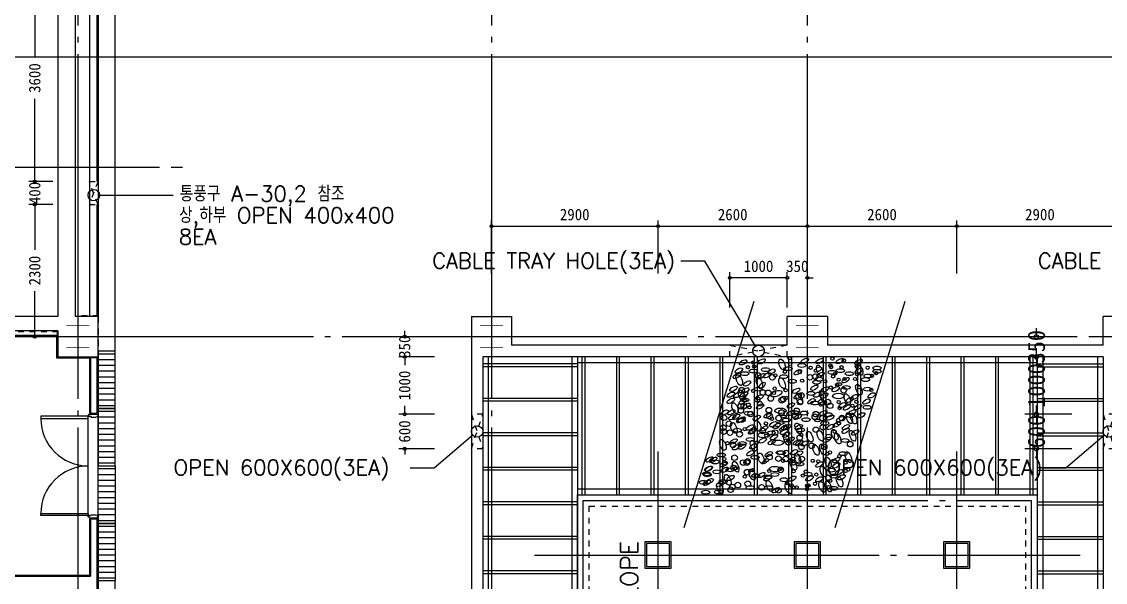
# Model space of a CAD drawing. Extents: x 0 to 81639, y 0 to 58722.
# Drawn here: x 17369 to 36236, y 36153 to 45910 of the extents above; entities that cross this region are included whole.
import ezdxf
from ezdxf.enums import TextEntityAlignment as Align

# ---------------------------------------------------------------- set-up
doc = ezdxf.new("R2010")
doc.units = 0
doc.header["$LTSCALE"] = 100
doc.linetypes.add('CENTER', pattern=[65, 60, -2, 1, -2])
doc.linetypes.add('HIDDEN', pattern=[2, 1, -1])
doc.layers.get('0').update_dxf_attribs({"linetype": 'CONTINUOUS'})
doc.layers.get('DEFPOINTS').update_dxf_attribs({"linetype": 'CONTINUOUS'})
for name, color, linetype in [('COL6', 3, 'CONTINUOUS'), ('COL7', 3, 'CONTINUOUS'), ('DOOR', 7, 'CONTINUOUS'), ('ELE', 7, 'CONTINUOUS'), ('FIN', 5, 'CONTINUOUS'), ('H', 6, 'CONTINUOUS'), ('HAT', 5, 'CONTINUOUS'), ('RXBLWL', 3, 'CONTINUOUS'), ('RXCEN', 10, 'CENTER'), ('RXDIM', 7, 'CONTINUOUS'), ('RXLEADER', 7, 'CONTINUOUS'), ('STAIR', 3, 'CONTINUOUS'), ('TEXT', 7, 'CONTINUOUS')]:
    doc.layers.add(name, color=color, linetype=linetype)
doc.styles.add('SHB', font='simple', dxfattribs={"bigfont": 'KORbox'})
doc.styles.add('SIM', font='simple', dxfattribs={"bigfont": 'KORsimple'})
doc.styles.get("Standard").update_dxf_attribs({"font": 'DotumChe.ttf'})
doc.dimstyles.get("Standard").update_dxf_attribs({"dimscale": 100, "dimtxt": 2, "dimasz": 1, "dimexe": 1, "dimexo": 1, "dimgap": 1, "dimtad": 1, "dimdec": 0, "dimdsep": 46, "dimtxsty": 'Standard', "dimblk": 'SMALL', "dimcen": 0, "dimclrd": 256, "dimclre": 256, "dimclrt": 256, "dimadec": 0, "dimazin": 0, "dimtfac": 1, "dimtdec": 0, "dimtix": 1, "dimtofl": 0, "dimtmove": 0, "dimatfit": 0, "dimfxl": 0, "dimtolj": 1, "dimtzin": 0, "dimarcsym": 0})
doc.dimstyles.new('WDIM', dxfattribs={"dimscale": 100, "dimtxt": 3, "dimasz": 1.5, "dimexe": 2, "dimexo": 0, "dimgap": 1, "dimtad": 1, "dimdec": 0, "dimdsep": 46, "dimtxsty": 'Standard', "dimblk": 'SMALL', "dimcen": 0, "dimclrd": 256, "dimclre": 256, "dimclrt": 256, "dimadec": 0, "dimazin": 0, "dimtfac": 1, "dimtdec": 0, "dimtix": 1, "dimtofl": 0, "dimtmove": 0, "dimatfit": 0, "dimfxl": 0, "dimtolj": 1, "dimtzin": 0, "dimarcsym": 0})
pattern_1 = [(180, (-57325.09, 50530.97), (0, 100), [])]

# ---------------------------------------------------------------- blocks, each defined once
blk = doc.blocks.new('_Small')
at = {"color": 0, "linetype": 'ByBlock', "lineweight": -2}
blk.add_circle((0, 0), 0.25, dxfattribs=at)
blk = doc.blocks.new('*D19')
at = {"layer": 'DEFPOINTS', "color": 0, "linetype": 'Continuous'}
for p in [(28448, 42352), (25548, 41429), (28448, 41429)]:
    blk.add_point(p, dxfattribs=at)
at = {"layer": 'RXDIM', "linetype": 'Continuous', "lineweight": -2}
for p, q in [((25548, 41529), (25548, 42452)), ((25548, 42352), (28448, 42352)), ((28448, 41529), (28448, 42452))]:
    blk.add_line(p, q, dxfattribs=at)
at = {"layer": 'RXDIM', "linetype": 'Continuous', "lineweight": -2, "xscale": 100, "yscale": 100, "zscale": 100, "rotation": 180}
blk.add_blockref('_Small', (25548, 42352), dxfattribs=at)
at = {"layer": 'RXDIM', "linetype": 'Continuous', "lineweight": -2, "xscale": 100, "yscale": 100, "zscale": 100}
blk.add_blockref('_Small', (28448, 42352), dxfattribs=at)
at = {"layer": 'RXDIM', "linetype": 'Continuous', "insert": (26998, 42552), "char_height": 200, "attachment_point": 5}
blk.add_mtext('\\A1;2900', dxfattribs=at)
blk = doc.blocks.new('*D39')
at = {"layer": 'DEFPOINTS', "color": 0, "linetype": 'Continuous'}
for p in [(17596, 42728), (18013, 42728), (18013, 40428)]:
    blk.add_point(p, dxfattribs=at)
at = {"layer": 'RXDIM', "linetype": 'Continuous', "lineweight": -2}
for p, q in [((17913, 42728), (17496, 42728)), ((17596, 42728), (17596, 41939)), ((17596, 40428), (17596, 41217)), ((17913, 40428), (17496, 40428))]:
    blk.add_line(p, q, dxfattribs=at)
at = {"layer": 'RXDIM', "linetype": 'Continuous', "lineweight": -2, "xscale": 100, "yscale": 100, "zscale": 100}
for p, rotation in [((17596, 42728), 90), ((17596, 40428), 270)]:
    blk.add_blockref('_Small', p, dxfattribs=dict(at, rotation=rotation))
at = {"layer": 'RXDIM', "linetype": 'Continuous', "insert": (17596, 41578), "char_height": 200, "attachment_point": 5, "rotation": 90}
blk.add_mtext('\\A1;2300', dxfattribs=at)
blk = doc.blocks.new('*D40')
at = {"layer": 'DEFPOINTS', "color": 0, "linetype": 'Continuous'}
for p in [(17596, 43128), (18013, 43128), (18013, 42728)]:
    blk.add_point(p, dxfattribs=at)
at = {"layer": 'RXDIM', "linetype": 'Continuous', "lineweight": -2}
for p, q in [((17596, 43128), (17596, 43228)), ((17913, 43128), (17496, 43128)), ((17913, 42728), (17496, 42728)), ((17596, 42728), (17596, 42628))]:
    blk.add_line(p, q, dxfattribs=at)
at = {"layer": 'RXDIM', "linetype": 'Continuous', "lineweight": -2, "xscale": 100, "yscale": 100, "zscale": 100}
for p, rotation in [((17596, 43128), 270), ((17596, 42728), 90)]:
    blk.add_blockref('_Small', p, dxfattribs=dict(at, rotation=rotation))
at = {"layer": 'RXDIM', "linetype": 'Continuous', "insert": (17596, 42928), "char_height": 200, "attachment_point": 5, "rotation": 90}
blk.add_mtext('\\A1;400', dxfattribs=at)
blk = doc.blocks.new('*D42')
at = {"layer": 'DEFPOINTS', "color": 0, "linetype": 'Continuous'}
for p in [(17596, 46728), (18001, 46728), (18013, 43128)]:
    blk.add_point(p, dxfattribs=at)
at = {"layer": 'RXDIM', "linetype": 'Continuous', "lineweight": -2}
for p, q in [((17901, 46728), (17496, 46728)), ((17596, 46728), (17596, 45289)), ((17596, 43128), (17596, 44567)), ((17913, 43128), (17496, 43128))]:
    blk.add_line(p, q, dxfattribs=at)
at = {"layer": 'RXDIM', "linetype": 'Continuous', "lineweight": -2, "xscale": 100, "yscale": 100, "zscale": 100}
for p, rotation in [((17596, 46728), 90), ((17596, 43128), 270)]:
    blk.add_blockref('_Small', p, dxfattribs=dict(at, rotation=rotation))
at = {"layer": 'RXDIM', "linetype": 'Continuous', "insert": (17596, 44928), "char_height": 200, "attachment_point": 5, "rotation": 90}
blk.add_mtext('\\A1;3600', dxfattribs=at)
blk = doc.blocks.new('*D45')
at = {"layer": 'DEFPOINTS', "color": 0, "linetype": 'Continuous'}
for p in [(24655, 39078), (24037, 38478), (24655, 38478)]:
    blk.add_point(p, dxfattribs=at)
at = {"layer": 'RXDIM', "linetype": 'Continuous', "lineweight": -2}
for p, q in [((24555, 39078), (23937, 39078)), ((24037, 39078), (24037, 39178)), ((24555, 38478), (23937, 38478)), ((24037, 38478), (24037, 38378))]:
    blk.add_line(p, q, dxfattribs=at)
at = {"layer": 'RXDIM', "linetype": 'Continuous', "lineweight": -2, "xscale": 100, "yscale": 100, "zscale": 100}
for p, rotation in [((24037, 39078), 270), ((24037, 38478), 90)]:
    blk.add_blockref('_Small', p, dxfattribs=dict(at, rotation=rotation))
at = {"layer": 'RXDIM', "linetype": 'Continuous', "insert": (24037, 38778), "char_height": 200, "attachment_point": 5, "rotation": 90}
blk.add_mtext('\\A1;600', dxfattribs=at)
blk = doc.blocks.new('*D46')
at = {"layer": 'DEFPOINTS', "color": 0, "linetype": 'Continuous'}
for p in [(24655, 40428), (24037, 40078), (24655, 40078)]:
    blk.add_point(p, dxfattribs=at)
at = {"layer": 'RXDIM', "linetype": 'Continuous', "lineweight": -2}
for p, q in [((24555, 40428), (23937, 40428)), ((24037, 40428), (24037, 40528)), ((24555, 40078), (23937, 40078)), ((24037, 40078), (24037, 39978))]:
    blk.add_line(p, q, dxfattribs=at)
at = {"layer": 'RXDIM', "linetype": 'Continuous', "lineweight": -2, "xscale": 100, "yscale": 100, "zscale": 100}
for p, rotation in [((24037, 40428), 270), ((24037, 40078), 90)]:
    blk.add_blockref('_Small', p, dxfattribs=dict(at, rotation=rotation))
at = {"layer": 'RXDIM', "linetype": 'Continuous', "insert": (24037, 40253), "char_height": 200, "attachment_point": 5, "rotation": 90}
blk.add_mtext('\\A1;350', dxfattribs=at)
blk = doc.blocks.new('*D47')
at = {"layer": 'DEFPOINTS', "color": 0, "linetype": 'Continuous'}
for p in [(24655, 40078), (24037, 39078), (24655, 39078)]:
    blk.add_point(p, dxfattribs=at)
at = {"layer": 'RXDIM', "linetype": 'Continuous', "lineweight": -2}
for p, q in [((24555, 40078), (23937, 40078)), ((24037, 40078), (24037, 39934)), ((24555, 39078), (23937, 39078)), ((24037, 39078), (24037, 39222))]:
    blk.add_line(p, q, dxfattribs=at)
at = {"layer": 'RXDIM', "linetype": 'Continuous', "lineweight": -2, "xscale": 100, "yscale": 100, "zscale": 100}
for p, rotation in [((24037, 40078), 90), ((24037, 39078), 270)]:
    blk.add_blockref('_Small', p, dxfattribs=dict(at, rotation=rotation))
at = {"layer": 'RXDIM', "linetype": 'Continuous', "insert": (24037, 39578), "char_height": 200, "attachment_point": 5, "rotation": 90}
blk.add_mtext('\\A1;1000', dxfattribs=at)
blk = doc.blocks.new('*D66')
at = {"layer": 'DEFPOINTS', "color": 0, "linetype": 'Continuous'}
for p in [(33648, 42352), (31048, 41429), (33648, 41429)]:
    blk.add_point(p, dxfattribs=at)
at = {"layer": 'RXDIM', "linetype": 'Continuous', "lineweight": -2}
for p, q in [((31048, 41529), (31048, 42452)), ((31048, 42352), (33648, 42352)), ((33648, 41529), (33648, 42452))]:
    blk.add_line(p, q, dxfattribs=at)
at = {"layer": 'RXDIM', "linetype": 'Continuous', "lineweight": -2, "xscale": 100, "yscale": 100, "zscale": 100, "rotation": 180}
blk.add_blockref('_Small', (31048, 42352), dxfattribs=at)
at = {"layer": 'RXDIM', "linetype": 'Continuous', "lineweight": -2, "xscale": 100, "yscale": 100, "zscale": 100}
blk.add_blockref('_Small', (33648, 42352), dxfattribs=at)
at = {"layer": 'RXDIM', "linetype": 'Continuous', "insert": (32348, 42552), "char_height": 200, "attachment_point": 5}
blk.add_mtext('\\A1;2600', dxfattribs=at)
blk = doc.blocks.new('*D68')
at = {"layer": 'DEFPOINTS', "color": 0, "linetype": 'Continuous'}
for p in [(31048, 42352), (28448, 41429), (31048, 41429)]:
    blk.add_point(p, dxfattribs=at)
at = {"layer": 'RXDIM', "linetype": 'Continuous', "lineweight": -2}
for p, q in [((28448, 41529), (28448, 42452)), ((28448, 42352), (31048, 42352)), ((31048, 41529), (31048, 42452))]:
    blk.add_line(p, q, dxfattribs=at)
at = {"layer": 'RXDIM', "linetype": 'Continuous', "lineweight": -2, "xscale": 100, "yscale": 100, "zscale": 100, "rotation": 180}
blk.add_blockref('_Small', (28448, 42352), dxfattribs=at)
at = {"layer": 'RXDIM', "linetype": 'Continuous', "lineweight": -2, "xscale": 100, "yscale": 100, "zscale": 100}
blk.add_blockref('_Small', (31048, 42352), dxfattribs=at)
at = {"layer": 'RXDIM', "linetype": 'Continuous', "insert": (29748, 42552), "char_height": 200, "attachment_point": 5}
blk.add_mtext('\\A1;2600', dxfattribs=at)
blk = doc.blocks.new('*D69')
at = {"layer": 'DEFPOINTS', "color": 0, "linetype": 'Continuous'}
for p in [(29698, 41452), (29698, 40834), (30698, 40834)]:
    blk.add_point(p, dxfattribs=at)
at = {"layer": 'RXDIM', "linetype": 'Continuous', "lineweight": -2}
for p, q in [((29698, 40934), (29698, 41552)), ((30698, 40934), (30698, 41552)), ((30698, 41452), (29698, 41452))]:
    blk.add_line(p, q, dxfattribs=at)
at = {"layer": 'RXDIM', "linetype": 'Continuous', "lineweight": -2, "xscale": 100, "yscale": 100, "zscale": 100, "rotation": 180}
blk.add_blockref('_Small', (29698, 41452), dxfattribs=at)
at = {"layer": 'RXDIM', "linetype": 'Continuous', "lineweight": -2, "xscale": 100, "yscale": 100, "zscale": 100}
blk.add_blockref('_Small', (30698, 41452), dxfattribs=at)
at = {"layer": 'RXDIM', "linetype": 'Continuous', "insert": (30198, 41652), "char_height": 200, "attachment_point": 5}
blk.add_mtext('\\A1;1000', dxfattribs=at)
blk = doc.blocks.new('*D70')
at = {"layer": 'DEFPOINTS', "color": 0, "linetype": 'Continuous'}
for p in [(30698, 41452), (30698, 40834), (31048, 40834)]:
    blk.add_point(p, dxfattribs=at)
at = {"layer": 'RXDIM', "linetype": 'Continuous', "lineweight": -2}
for p, q in [((30698, 40934), (30698, 41552)), ((31048, 40934), (31048, 41552)), ((30698, 41452), (30598, 41452)), ((31048, 41452), (31148, 41452))]:
    blk.add_line(p, q, dxfattribs=at)
at = {"layer": 'RXDIM', "linetype": 'Continuous', "lineweight": -2, "xscale": 100, "yscale": 100, "zscale": 100}
blk.add_blockref('_Small', (30698, 41452), dxfattribs=at)
at = {"layer": 'RXDIM', "linetype": 'Continuous', "lineweight": -2, "xscale": 100, "yscale": 100, "zscale": 100, "rotation": 180}
blk.add_blockref('_Small', (31048, 41452), dxfattribs=at)
at = {"layer": 'RXDIM', "linetype": 'Continuous', "insert": (30873, 41652), "char_height": 200, "attachment_point": 5}
blk.add_mtext('\\A1;350', dxfattribs=at)
blk = doc.blocks.new('*D74')
at = {"layer": 'DEFPOINTS', "color": 0, "linetype": 'Continuous'}
for p in [(36548, 42352), (33648, 41429), (36548, 41429)]:
    blk.add_point(p, dxfattribs=at)
at = {"layer": 'RXDIM', "linetype": 'Continuous', "lineweight": -2}
for p, q in [((33648, 41529), (33648, 42452)), ((33648, 42352), (36548, 42352)), ((36548, 41529), (36548, 42452))]:
    blk.add_line(p, q, dxfattribs=at)
at = {"layer": 'RXDIM', "linetype": 'Continuous', "lineweight": -2, "xscale": 100, "yscale": 100, "zscale": 100, "rotation": 180}
blk.add_blockref('_Small', (33648, 42352), dxfattribs=at)
at = {"layer": 'RXDIM', "linetype": 'Continuous', "lineweight": -2, "xscale": 100, "yscale": 100, "zscale": 100}
blk.add_blockref('_Small', (36548, 42352), dxfattribs=at)
at = {"layer": 'RXDIM', "linetype": 'Continuous', "insert": (35098, 42552), "char_height": 200, "attachment_point": 5}
blk.add_mtext('\\A1;2900', dxfattribs=at)
blk = doc.blocks.new('*D75')
at = {"layer": 'DEFPOINTS', "color": 0, "linetype": 'Continuous'}
for p in [(35655, 40428), (35037, 40078), (35655, 40078)]:
    blk.add_point(p, dxfattribs=at)
at = {"layer": 'RXDIM', "linetype": 'Continuous', "lineweight": -2}
for p, q in [((35037, 40428), (35037, 40578)), ((35655, 40428), (34837, 40428)), ((35655, 40078), (34837, 40078)), ((35037, 40078), (35037, 39928))]:
    blk.add_line(p, q, dxfattribs=at)
at = {"layer": 'RXDIM', "linetype": 'Continuous', "lineweight": -2, "xscale": 150, "yscale": 150, "zscale": 150}
for p, rotation in [((35037, 40428), 270), ((35037, 40078), 90)]:
    blk.add_blockref('_Small', p, dxfattribs=dict(at, rotation=rotation))
at = {"layer": 'RXDIM', "linetype": 'Continuous', "insert": (35037, 40253), "char_height": 300, "attachment_point": 5, "rotation": 90}
blk.add_mtext('\\A1;350', dxfattribs=at)
blk = doc.blocks.new('*D76')
at = {"layer": 'DEFPOINTS', "color": 0, "linetype": 'Continuous'}
for p in [(35655, 39078), (35037, 38478), (35655, 38478)]:
    blk.add_point(p, dxfattribs=at)
at = {"layer": 'RXDIM', "linetype": 'Continuous', "lineweight": -2}
for p, q in [((35655, 39078), (34837, 39078)), ((35037, 39078), (35037, 39228)), ((35655, 38478), (34837, 38478)), ((35037, 38478), (35037, 38328))]:
    blk.add_line(p, q, dxfattribs=at)
at = {"layer": 'RXDIM', "linetype": 'Continuous', "lineweight": -2, "xscale": 150, "yscale": 150, "zscale": 150}
for p, rotation in [((35037, 39078), 270), ((35037, 38478), 90)]:
    blk.add_blockref('_Small', p, dxfattribs=dict(at, rotation=rotation))
at = {"layer": 'RXDIM', "linetype": 'Continuous', "insert": (35037, 38778), "char_height": 300, "attachment_point": 5, "rotation": 90}
blk.add_mtext('\\A1;600', dxfattribs=at)
blk = doc.blocks.new('*D77')
at = {"layer": 'DEFPOINTS', "color": 0, "linetype": 'Continuous'}
for p in [(35655, 40078), (35037, 39078), (35655, 39078)]:
    blk.add_point(p, dxfattribs=at)
at = {"layer": 'RXDIM', "linetype": 'Continuous', "lineweight": -2}
for p, q in [((35037, 40078), (35037, 40228)), ((35655, 40078), (34837, 40078)), ((35655, 39078), (34837, 39078)), ((35037, 39078), (35037, 38928))]:
    blk.add_line(p, q, dxfattribs=at)
at = {"layer": 'RXDIM', "linetype": 'Continuous', "lineweight": -2, "xscale": 150, "yscale": 150, "zscale": 150}
for p, rotation in [((35037, 40078), 270), ((35037, 39078), 90)]:
    blk.add_blockref('_Small', p, dxfattribs=dict(at, rotation=rotation))
at = {"layer": 'RXDIM', "linetype": 'Continuous', "insert": (35037, 39578), "char_height": 300, "attachment_point": 5, "rotation": 90}
blk.add_mtext('\\A1;1000', dxfattribs=at)

msp = doc.modelspace()

# ---------------------------------------------------------------- hatches: boundary and pattern name
at = {"layer": 'HAT'}
h = msp.add_hatch(dxfattribs=at)
h.set_pattern_fill('LINE-H', color=9, scale=100, style=0)
h.set_pattern_definition(pattern_1)
h.paths.add_polyline_path([(18997.7, 40178.1), (18707.7, 40178.1), (18707.7, 40118.1), (18701.7, 40118.1), (18701.7, 39178.1), (18997.7, 39178.1)])
h = msp.add_hatch(dxfattribs=at)
h.set_pattern_fill('LINE-H', color=9, scale=100, style=0)
h.set_pattern_definition(pattern_1)
h.paths.add_polyline_path([(18997.7, 39178.1), (18707.7, 39178.1), (18707.7, 39118.1), (18701.7, 39118.1), (18701.7, 38178.1), (18997.7, 38178.1)])
h = msp.add_hatch(dxfattribs=at)
h.set_pattern_fill('LINE-H', color=9, scale=100, style=0)
h.set_pattern_definition(pattern_1)
h.paths.add_polyline_path([(18997.7, 38178.1), (18707.7, 38178.1), (18707.7, 38118.1), (18701.7, 38118.1), (18701.7, 37178.1), (18997.7, 37178.1)])
h = msp.add_hatch(dxfattribs=at)
h.set_pattern_fill('LINE-H', color=9, scale=100, style=0)
h.set_pattern_definition(pattern_1)
h.paths.add_polyline_path([(18997.7, 37178.1), (18707.7, 37178.1), (18707.7, 37118.1), (18701.7, 37118.1), (18701.7, 36178.1), (18997.7, 36178.1)])

# ---------------------------------------------------------------- linework, layer by layer
at = {"color": 7}
for p, q in [((30118.1, 41042.6), (28895, 37099.5)), ((32748.3, 41042.6), (31525.2, 37099.5))]:
    msp.add_line(p, q, dxfattribs=at)
at = {"layer": 'COL6'}
for points in [[(18147.7, 40621.1, 14, 14, 0), (18547.7, 40621.1, 14, 14, 0)], [(18347.7, 40614.1, 14, 14, 0), (18347.7, 40242.1, 14, 14, 0)], [(25347.7, 40621.1, 14, 14, 0), (25747.7, 40621.1, 14, 14, 0)], [(25547.7, 40614.1, 14, 14, 0), (25547.7, 40242.1, 14, 14, 0)], [(30847.7, 40621.1, 14, 14, 0), (31247.7, 40621.1, 14, 14, 0)], [(31047.7, 40614.1, 14, 14, 0), (31047.7, 40242.1, 14, 14, 0)], [(18147.7, 40235.1, 14, 14, 0), (18547.7, 40235.1, 14, 14, 0)], [(25347.7, 40235.1, 14, 14, 0), (25747.7, 40235.1, 14, 14, 0)], [(30847.7, 40235.1, 14, 14, 0), (31247.7, 40235.1, 14, 14, 0)]]:
    msp.add_lwpolyline(points, format="xyseb", dxfattribs=at)
at = {"layer": 'COL7'}
for p, q in [((17997.7, 49778.1), (17997.7, 40778.1)), ((18297.7, 49078.1), (18297.7, 40778.1)), ((17997.7, 40778.1), (11597.7, 40778.1)), ((18697.7, 40778.1), (18297.7, 40778.1)), ((18697.7, 40078.1), (18697.7, 40778.1)), ((25197.7, 40778.1), (25197.7, 31978.1)), ((25197.7, 40778.1), (25897.7, 40778.1)), ((25897.7, 40778.1), (25897.7, 40278.1)), ((30697.7, 40278.1), (30697.7, 40778.1)), ((31397.7, 40778.1), (30697.7, 40778.1)), ((31397.7, 40778.1), (31397.7, 40278.1)), ((36897.7, 40778.1), (36197.7, 40778.1)), ((36197.7, 40278.1), (36197.7, 40778.1)), ((17997.7, 40528.1), (12297.7, 40528.1)), ((17997.7, 40528.1), (17997.7, 40078.1)), ((30697.7, 40278.1), (25897.7, 40278.1)), ((36197.7, 40278.1), (31397.7, 40278.1)), ((17997.7, 40078.1), (18697.7, 40078.1)), ((36197.7, 40078.1), (25397.7, 40078.1)), ((25397.7, 40078.1), (25397.7, 31978.1)), ((36197.7, 40078.1), (36197.7, 31978.1))]:
    msp.add_line(p, q, dxfattribs=at)
for points in [[(28247.7, 36428.1), (28647.7, 36428.1), (28647.7, 36828.1), (28247.7, 36828.1)], [(30847.7, 36428.1), (31247.7, 36428.1), (31247.7, 36828.1), (30847.7, 36828.1)], [(33447.7, 36428.1), (33847.7, 36428.1), (33847.7, 36828.1), (33447.7, 36828.1)]]:
    msp.add_lwpolyline(points, close=True, dxfattribs=at)
at = {"layer": 'DOOR', "color": 6, "linetype": 'Continuous'}
for p, q in [((18567.7, 40078.1), (18567.7, 39098.1)), ((18677.7, 40078.1), (18677.7, 39098.1)), ((18567.7, 39098.1), (18677.7, 39098.1))]:
    msp.add_line(p, q, dxfattribs=at)
at = {"layer": 'DOOR', "color": 8, "linetype": 'Continuous'}
for p, q in [((18527.7, 37353.1), (18527.7, 39003.1)), ((18701.7, 37313.1), (18701.7, 39043.1))]:
    msp.add_line(p, q, dxfattribs=at)
at = {"layer": 'DOOR', "color": 6, "linetype": 'Continuous'}
for points in [[(18551.7, 39068.1), (18527.7, 39068.1), (18527.7, 39043.1), (18570.7, 39043.1), (18570.7, 39028.1), (18658.7, 39028.1), (18701.7, 39043.1), (18701.7, 39068.1), (18677.7, 39068.1)], [(18551.7, 37288.1), (18527.7, 37288.1), (18527.7, 37313.1), (18570.7, 37313.1), (18570.7, 37328.1), (18658.7, 37328.1), (18701.7, 37313.1), (18701.7, 37288.1), (18677.7, 37288.1)]]:
    msp.add_lwpolyline(points, dxfattribs=at)
for points in [[(18527.7, 39043.1), (17702.7, 39043.1), (17702.7, 39003.1), (18527.7, 39003.1)], [(18527.7, 37313.1), (17702.7, 37313.1), (17702.7, 37353.1), (18527.7, 37353.1)]]:
    msp.add_lwpolyline(points, close=True, dxfattribs=at)
at = {"layer": 'DOOR', "color": 7, "linetype": 'Continuous'}
for centre, start, end in [((18527.7, 39003.1), 180, 270), ((18527.7, 37353.1), 90, 180)]:
    msp.add_arc(centre, 825, start, end, dxfattribs=at)
at = {"layer": 'ELE', "color": 4, "linetype": 'Continuous'}
msp.add_line((18547.7, 49078.1), (18547.7, 40778.1), dxfattribs=at)
at = {"layer": 'ELE', "color": 9}
for p, q in [((25497.7, 30788.1), (25497.7, 40078.1)), ((26947.7, 40078.1), (26947.7, 30778.1)), ((27047.7, 40078.1), (27047.7, 30778.1)), ((27122.7, 40078.1), (27122.7, 37678.1)), ((27172.7, 40078.1), (27172.7, 37678.1)), ((27722.7, 40078.1), (27722.7, 37678.1)), ((27772.7, 40078.1), (27772.7, 37678.1)), ((28322.7, 40078.1), (28322.7, 37678.1)), ((28372.7, 40078.1), (28372.7, 37678.1)), ((28922.7, 40078.1), (28922.7, 37678.1)), ((28972.7, 40078.1), (28972.7, 37678.1)), ((29522.7, 40078.1), (29522.7, 37678.1)), ((29572.7, 40078.1), (29572.7, 37678.1)), ((30122.7, 40078.1), (30122.7, 37678.1)), ((30172.7, 40078.1), (30172.7, 37678.1)), ((30722.7, 40078.1), (30722.7, 37678.1)), ((30772.7, 40078.1), (30772.7, 37678.1)), ((31322.7, 40078.1), (31322.7, 37678.1)), ((31372.7, 40078.1), (31372.7, 37678.1)), ((31922.7, 40078.1), (31922.7, 37678.1)), ((31972.7, 40078.1), (31972.7, 37678.1)), ((32522.7, 40078.1), (32522.7, 37678.1)), ((32572.7, 40078.1), (32572.7, 37678.1)), ((33122.7, 40078.1), (33122.7, 37678.1)), ((33172.7, 40078.1), (33172.7, 37678.1)), ((33722.7, 40078.1), (33722.7, 37678.1)), ((33772.7, 40078.1), (33772.7, 37678.1)), ((34322.7, 40078.1), (34322.7, 37678.1)), ((34372.7, 40078.1), (34372.7, 37678.1)), ((34922.7, 40078.1), (34922.7, 37678.1)), ((34972.7, 40078.1), (34972.7, 37678.1)), ((35047.7, 40078.1), (35047.7, 30778.1)), ((35147.7, 40078.1), (35147.7, 30778.1)), ((36097.7, 40078.1), (36097.7, 30778.1)), ((27047.7, 39978.1), (35047.7, 39978.1)), ((27047.7, 37778.1), (35047.7, 37778.1))]:
    msp.add_line(p, q, dxfattribs=at)
at = {"layer": 'ELE', "color": 4, "linetype": 'Continuous'}
for points in [[(18997.7, 40078.1), (18997.7, 47908.1)], [(18997.7, 30788.1), (18997.7, 36178.1)]]:
    msp.add_lwpolyline(points, dxfattribs=at)
at = {"layer": 'ELE', "color": 2, "linetype": 'HIDDEN'}
msp.add_lwpolyline([(18547.7, 43128.1), (18697.7, 43128.1), (18547.7, 42728.1), (18697.7, 42728.1), (18547.7, 43128.1)], dxfattribs=at)
at = {"layer": 'ELE', "color": 4}
for points in [[(27047.7, 37678.1), (35047.7, 37678.1), (35047.7, 33178.1), (27047.7, 33178.1)], [(28217.7, 36398.1), (28677.7, 36398.1), (28677.7, 36858.1), (28217.7, 36858.1)], [(30817.7, 36398.1), (31277.7, 36398.1), (31277.7, 36858.1), (30817.7, 36858.1)], [(33417.7, 36398.1), (33877.7, 36398.1), (33877.7, 36858.1), (33417.7, 36858.1)]]:
    msp.add_lwpolyline(points, close=True, dxfattribs=at)
at = {"layer": 'ELE', "color": 4, "linetype": 'HIDDEN'}
msp.add_lwpolyline([(27247.7, 37478.1), (34847.7, 37478.1), (34847.7, 33378.1), (27247.7, 33378.1)], close=True, dxfattribs=at)
at = {"layer": 'FIN'}
for p, q in [((17977.7, 40453.1), (17977.7, 40058.1)), ((17977.7, 40058.1), (18547.7, 40058.1))]:
    msp.add_line(p, q, dxfattribs=at)
at = {"layer": 'FIN', "color": 7, "linetype": 'HIDDEN'}
msp.add_lwpolyline([(12307.7, 40518.1), (17987.7, 40518.1), (17987.7, 40068.1), (18707.7, 40068.1), (18707.7, 40788.1), (18307.7, 40788.1), (18307.7, 49068.1)], dxfattribs=at)
at = {"layer": 'H', "color": 6, "linetype": 'Continuous'}
for p, q in [((18677.7, 46728.1), (18677.7, 43128.1)), ((18677.7, 42728.1), (18677.7, 40778.1)), ((18567.7, 37258.1), (18567.7, 36258.1)), ((18567.7, 37258.1), (18677.7, 37258.1)), ((18677.7, 37258.1), (18677.7, 30778.1)), ((12297.7, 36258.1), (18567.7, 36258.1))]:
    msp.add_line(p, q, dxfattribs=at)
at = {"layer": 'HAT', "color": 9}
for p, q in [((27047.7, 39953.1), (25397.7, 39953.1)), ((27047.7, 39903.1), (25397.7, 39903.1)), ((35047.7, 39953.1), (36197.7, 39953.1)), ((35047.7, 39903.1), (36197.7, 39903.1)), ((27047.7, 39353.1), (25397.7, 39353.1)), ((27047.7, 39303.1), (25397.7, 39303.1)), ((35047.7, 39353.1), (36197.7, 39353.1)), ((35047.7, 39303.1), (36197.7, 39303.1)), ((27047.7, 38753.1), (25397.7, 38753.1)), ((27047.7, 38703.1), (25397.7, 38703.1)), ((35047.7, 38753.1), (36197.7, 38753.1)), ((35047.7, 38703.1), (36197.7, 38703.1)), ((27047.7, 38153.1), (25397.7, 38153.1)), ((35047.7, 38153.1), (36197.7, 38153.1)), ((27047.7, 38103.1), (25397.7, 38103.1)), ((35047.7, 38103.1), (36197.7, 38103.1)), ((27047.7, 37553.1), (25397.7, 37553.1)), ((35047.7, 37553.1), (36197.7, 37553.1)), ((27047.7, 37503.1), (25397.7, 37503.1)), ((35047.7, 37503.1), (36197.7, 37503.1)), ((27047.7, 36953.1), (25397.7, 36953.1)), ((27047.7, 36903.1), (25397.7, 36903.1)), ((35047.7, 36953.1), (36197.7, 36953.1)), ((35047.7, 36903.1), (36197.7, 36903.1)), ((27047.7, 36353.1), (25397.7, 36353.1)), ((27047.7, 36303.1), (25397.7, 36303.1)), ((35047.7, 36353.1), (36197.7, 36353.1)), ((35047.7, 36303.1), (36197.7, 36303.1))]:
    msp.add_line(p, q, dxfattribs=at)
for points in [[(18997.7, 40178.1), (18701.7, 40178.1), (18701.7, 39178.1), (18997.7, 39178.1)], [(18997.7, 39178.1), (18701.7, 39178.1), (18701.7, 38178.1), (18997.7, 38178.1)], [(18997.7, 37178.1), (18701.7, 37178.1), (18701.7, 38178.1), (18997.7, 38178.1)], [(18997.7, 36178.1), (18701.7, 36178.1), (18701.7, 37178.1), (18997.7, 37178.1)]]:
    msp.add_lwpolyline(points, close=True, dxfattribs=at)
at = {"layer": 'HAT'}
for centre, radius in [((30105.9, 39977.9), 28.4), ((30737.6, 40052.5), 28.4), ((31484.1, 40046.8), 28.4), ((31685.1, 40012.3), 28.4), ((30014.1, 39897.5), 28.4), ((30123.2, 39909), 28.4), ((30657.2, 39817.2), 28.4), ((30749.1, 39954.9), 28.4), ((30915.6, 39811.4), 28.4), ((31105.1, 39886.1), 28.4), ((31449.7, 39926.2), 28.4), ((31461.1, 39897.5), 28.4), ((31535.8, 39788.5), 28.4), ((31644.9, 39897.5), 28.4), ((31909, 39909), 28.4), ((32098.5, 39886.1), 28.4), ((32247.8, 39794.2), 28.4), ((30192.3, 39754.7), 48.7), ((30439.3, 39720.3), 48.7), ((30490.7, 39754.1), 28.4), ((30955.8, 39662.2), 28.4), ((31093.9, 39720.3), 48.7), ((31185.8, 39731.8), 48.7), ((31357.8, 39650.7), 28.4), ((31495.6, 39736.8), 28.4), ((31593.2, 39679.4), 28.4), ((31696.6, 39690.9), 28.4), ((31880.3, 39690.9), 28.4), ((31914.8, 39777), 28.4), ((32173.2, 39748.3), 28.4), ((29905.2, 39496.4), 48.7), ((30105.9, 39484.3), 28.4), ((30272.7, 39456.3), 48.7), ((30364.6, 39450.5), 48.7), ((30467.7, 39449.9), 28.4), ((30479.2, 39524.5), 28.4), ((30668.7, 39495.8), 28.4), ((30944.6, 39404.6), 48.7), ((31455.4, 39541.7), 28.4), ((31564.5, 39587.6), 28.4), ((31679.6, 39496.4), 48.7), ((31949.2, 39547.4), 28.4), ((32161.7, 39501.5), 28.4), ((29890.1, 39216.8), 48.7), ((29941.8, 39216.8), 48.7), ((29950.9, 39392.5), 28.4), ((30174, 39337.3), 48.7), ((30222.8, 39260.5), 40.6), ((30410.6, 39353), 48.7), ((30600.1, 39324.3), 48.7), ((30628.8, 39341.5), 48.7), ((30685.9, 39363.8), 28.4), ((30921.6, 39289.8), 48.7), ((31294.9, 39289.8), 48.7), ((31404, 39289.8), 48.7), ((31444.2, 39226.7), 48.7), ((31593.2, 39289.2), 28.4), ((31834.4, 39226), 28.4), ((31903.3, 39294.9), 28.4), ((29596.7, 39018), 48.7), ((29889.6, 39144.2), 48.7), ((30039.2, 39198.9), 28.4), ((30061.8, 39081.1), 48.7), ((30378.8, 39148.4), 48.7), ((30390.3, 39045.1), 48.7), ((30547.8, 39010.6), 48.7), ((30597, 39108.2), 48.7), ((30840.7, 39050.8), 48.7), ((30863.6, 39136.9), 48.7), ((31179.5, 39033.6), 48.7), ((31196.7, 39079.5), 48.7), ((31311.6, 39010.6), 48.7), ((31610.4, 39185.9), 28.4), ((31650.4, 39010.6), 48.7), ((29586.3, 38844.2), 48.7), ((29684, 38913.1), 48.7), ((30326.8, 38918.2), 28.4), ((30430.2, 38998.5), 28.4), ((31317.3, 38850), 48.7), ((31598.4, 38918.2), 28.4), ((29592.1, 38775.3), 48.7), ((29701.2, 38758.1), 48.7), ((29867.7, 38729.4), 48.7), ((29959.3, 38820.6), 28.4), ((30074.2, 38768.9), 28.4), ((30269.7, 38786.8), 48.7), ((30332.6, 38705.8), 28.4), ((30487.9, 38758.1), 48.7), ((30915.3, 38666.3), 48.7), ((30943.8, 38717.3), 28.4), ((31196.7, 38809.8), 48.7), ((31420.7, 38683.5), 48.7), ((31523.7, 38774.7), 28.4), ((29655, 38573.8), 28.4), ((29752.9, 38545.8), 48.7), ((29878.9, 38539.4), 28.4), ((30166, 38585.3), 28.4), ((30673.9, 38619.7), 28.4), ((30944, 38511.3), 48.7), ((31122.1, 38528.6), 48.7), ((31340.3, 38511.3), 48.7), ((31793.9, 38557.3), 48.7), ((29602.6, 38298.2), 28.4), ((29780.9, 38321.8), 48.7), ((30004.9, 38258.7), 48.7), ((30343.4, 38281), 28.4), ((30389.6, 38333.3), 48.7), ((30544.7, 38304.6), 48.7), ((30671, 38298.9), 48.7), ((30676.7, 38402.2), 48.7), ((30952.4, 38298.9), 48.7), ((31394.3, 38390), 28.4), ((31440.2, 38413), 28.4), ((31606.7, 38349.9), 28.4), ((29608.4, 38217.9), 28.4), ((29763.7, 38143.9), 48.7), ((29803.6, 38137.5), 28.4), ((29930.2, 38235.8), 48.7), ((29993.4, 38235.8), 48.7), ((29999.1, 38069.3), 48.7), ((30090.7, 38103.1), 28.4), ((30303.2, 38246.6), 28.4), ((30383.6, 38091.6), 28.4), ((30584.9, 38109.5), 48.7), ((30578.8, 38126), 28.4), ((30624.8, 38269.5), 28.4), ((30808.5, 38217.9), 28.4), ((30808.5, 38085.9), 28.4), ((31141.6, 38269.5), 28.4), ((31239.2, 38258), 28.4), ((31710.1, 38235.1), 28.4), ((31715.8, 38091.6), 28.4), ((31761.8, 38114.6), 28.4), ((29958.7, 37994), 28.4), ((30969.3, 38011.3), 28.4), ((31021, 38080.1), 28.4), ((31204.8, 38028.5), 28.4), ((31417.5, 37971.8), 48.7), ((31445.9, 37919.4), 28.4), ((29712, 37765.1), 48.7), ((29740.7, 37811.1), 48.7), ((29838.3, 37845.5), 48.7), ((30010.6, 37868.4), 48.7), ((30251.8, 37805.3), 48.7), ((30544.7, 37753.7), 48.7), ((30693.7, 37879.3), 28.4), ((30774.1, 37839.1), 28.4), ((30814.3, 37804.7), 28.4), ((30860.2, 37804.7), 28.4), ((31044, 37833.3), 28.4), ((31044, 37776), 28.4), ((31066.9, 37839.1), 28.4), ((31181.8, 37867.8), 28.4), ((31417.2, 37810.4), 28.4)]:
    msp.add_circle(centre, radius, dxfattribs=at)
for centre, major_axis in [((29929.4, 39981.1), (-61.6, -35.5)), ((30250.9, 39998.3), (-61.6, -35.5)), ((30607.9, 39942.3), (-37, 92.4)), ((31003.2, 40009.8), (-61.6, -35.5)), ((31261.6, 40004.1), (-61.6, -35.5)), ((31611.9, 40004.1), (-61.6, -35.5)), ((31939.2, 39986.9), (-61.6, -35.5)), ((29854.7, 39837.6), (-61.6, -35.5)), ((29958.1, 39784.3), (-71.1, 0)), ((30107.4, 39830.2), (-71.1, 0)), ((30319.8, 39853.1), (-71.1, 0)), ((30423.2, 39820.4), (-61.6, -35.5)), ((30710.3, 39870.4), (-71.1, 0)), ((30882.6, 39808.9), (-61.6, -35.5)), ((30951.5, 39927.8), (-71.1, 0)), ((31232.9, 39854.9), (-61.6, -35.5)), ((31262.5, 39839), (-37, 92.4)), ((31278.8, 39763), (-61.6, -35.5)), ((31479.8, 39807.2), (-71.1, 0)), ((31623.4, 39835.9), (-71.1, 0)), ((31778.4, 39784.3), (-71.1, 0)), ((31944.9, 39831.9), (-61.6, -35.5)), ((31957.3, 39850.4), (-37, 92.4)), ((32260.8, 39881.8), (-71.1, 0)), ((32260.8, 39824.4), (-71.1, 0)), ((29820.2, 39745.8), (-61.6, -35.5)), ((29861.4, 39672.5), (-37, 92.4)), ((29998.3, 39613.8), (-61.6, -35.5)), ((30211.6, 39626.6), (-37, 92.4)), ((30245.2, 39740.1), (-61.6, -35.5)), ((30262.4, 39578), (-45.7, -54.4)), ((30348.5, 39757.3), (-61.6, -35.5)), ((30607.9, 39620.9), (-37, 92.4)), ((30635.7, 39732.6), (-71.1, 0)), ((30785, 39652.3), (-71.1, 0)), ((31209.9, 39635.1), (-71.1, 0)), ((31250.1, 39686.7), (-71.1, 0)), ((31597.8, 39600.7), (-49.8, 0)), ((31715.2, 39671.2), (-61.6, -35.5)), ((32059.8, 39681), (-71.1, 0)), ((32105.7, 39744.1), (-71.1, 0)), ((29716.9, 39418.7), (-61.6, -35.5)), ((29762.8, 39522), (-61.6, -35.5)), ((29831.7, 39412.9), (-61.6, -35.5)), ((29901.6, 39408.5), (-37, 92.4)), ((29946.6, 39424.4), (-61.6, -35.5)), ((29969.5, 39493.3), (-61.6, -35.5)), ((30187.8, 39514.5), (-71.1, 0)), ((30511.1, 39437.7), (-93.5, -34)), ((30853.9, 39487.6), (-61.6, -35.5)), ((30882.6, 39390), (-61.6, -35.5)), ((30906.5, 39345.4), (-37, 92.4)), ((31112.3, 39439.9), (-71.1, 0)), ((31169.7, 39539.2), (-61.6, -35.5)), ((31221.4, 39418.7), (-61.6, -35.5)), ((31314.2, 39397), (-37, 92.4)), ((31342, 39401.5), (-61.6, -35.5)), ((31353.5, 39510.5), (-61.6, -35.5)), ((31543, 39516.2), (-61.6, -35.5)), ((31588, 39395.2), (-99.5, 0)), ((31726.7, 39543.2), (-71.1, 0)), ((31744.9, 39339.6), (-37, 92.4)), ((31945.9, 39506.1), (-37, 92.4)), ((32094.2, 39514.5), (-71.1, 0)), ((32168.9, 39407.2), (-61.6, -35.5)), ((29715.8, 39311.2), (-61.6, -35.5)), ((29788.3, 39182.6), (-37, 92.4)), ((29922.5, 39299.7), (-61.6, -35.5)), ((29956.9, 39326.7), (-71.1, 0)), ((29988.9, 39225.1), (-61.6, -35.5)), ((30216.5, 39372.8), (-61.6, -35.5)), ((30224.3, 39213.6), (-61.6, -35.5)), ((30762, 39229.3), (-61.6, -35.5)), ((31118, 39303.9), (-61.6, -35.5)), ((31175.5, 39273.5), (-71.1, 0)), ((31319, 39263.7), (-61.6, -35.5)), ((31657.8, 39235), (-61.6, -35.5)), ((31738.2, 39194.9), (-61.6, -35.5)), ((31784.1, 39326.9), (-61.6, -35.5)), ((31876, 39378.5), (-61.6, -35.5)), ((31927.7, 39200.6), (-61.6, -35.5)), ((32077, 39298.2), (-61.6, -35.5)), ((29609.4, 39106.6), (-61.6, -35.5)), ((29724.2, 39112.4), (-61.6, -35.5)), ((29741.4, 39026.3), (-61.6, -35.5)), ((29810.3, 39032), (-61.6, -35.5)), ((30022.8, 39093.4), (-71.1, 0)), ((30166.4, 39014.8), (-61.6, -35.5)), ((30357, 39059.1), (-61.6, -35.5)), ((30580, 39139), (-99.5, 0)), ((30632.5, 39040.3), (-49.8, 0)), ((30755.7, 39099.3), (-61.6, -35.5)), ((30830.3, 39103.3), (-71.1, 0)), ((30882, 39030.4), (-61.6, -35.5)), ((30991.1, 39097.6), (-71.1, 0)), ((31324.2, 39099.3), (-61.6, -35.5)), ((31416.1, 39068.9), (-71.1, 0)), ((31444.8, 39019), (-61.6, -35.5)), ((31778.8, 39008.8), (-37, 92.4)), ((31789.3, 39057.4), (-71.1, 0)), ((31829.5, 39110.8), (-61.6, -35.5)), ((31853.4, 39003.1), (-37, 92.4)), ((31984.6, 39059.1), (-61.6, -35.5)), ((32088.5, 39198.9), (-71.1, 0)), ((29766.4, 38842.4), (-37, 92.4)), ((29879.2, 38974.6), (-61.6, -35.5)), ((29896.5, 38972.9), (-71.1, 0)), ((29902.2, 38986.1), (-61.6, -35.5)), ((30052.6, 38846.8), (-61.6, -35.5)), ((30185.6, 38876.8), (-37, 92.4)), ((30299.6, 38829.6), (-61.6, -35.5)), ((30454.6, 38904.2), (-61.6, -35.5)), ((30492.2, 38850.9), (-49.8, 0)), ((30517.8, 38875.5), (-61.6, -35.5)), ((30592.3, 38925.5), (-49.8, 0)), ((30629.4, 38829.6), (-61.6, -35.5)), ((30658.1, 38852.5), (-61.6, -35.5)), ((30681, 38977.1), (-71.1, 0)), ((30698.3, 38852.5), (-61.6, -35.5)), ((30888.7, 38830.9), (-37, 92.4)), ((30899.3, 38852.5), (-61.6, -35.5)), ((31025.6, 38982.8), (-71.1, 0)), ((31224, 38971.4), (-49.8, 0)), ((31352.9, 38919.7), (-71.1, 0)), ((31456.3, 38858.3), (-61.6, -35.5)), ((31559.6, 38898.4), (-61.6, -35.5)), ((31617.1, 38990.3), (-61.6, -35.5)), ((31720.4, 38852.5), (-61.6, -35.5)), ((29828.7, 38799.2), (-71.1, 0)), ((30087.1, 38777.9), (-61.6, -35.5)), ((30287.2, 38714.3), (-99.5, 0)), ((30420.2, 38753.2), (-71.1, 0)), ((30466.1, 38680.4), (-61.6, -35.5)), ((30640.8, 38772.2), (-61.6, -35.5)), ((30681, 38720.5), (-61.6, -35.5)), ((30693.5, 38630), (-37, 92.4)), ((30755.7, 38634.4), (-61.6, -35.5)), ((30928, 38804.9), (-71.1, 0)), ((31089.7, 38687.4), (-37, 92.4)), ((31273.4, 38704.6), (-37, 92.4)), ((31387.4, 38634.4), (-61.6, -35.5)), ((31526.1, 38721.8), (-37, 92.4)), ((31577.8, 38653), (-37, 92.4)), ((31714.7, 38789.4), (-61.6, -35.5)), ((31836.2, 38704.6), (-37, 92.4)), ((31881.2, 38760.7), (-61.6, -35.5)), ((29576.9, 38543.9), (-37, 92.4)), ((29765.5, 38605.7), (-61.6, -35.5)), ((29805.7, 38502.4), (-61.6, -35.5)), ((29909.1, 38513.9), (-61.6, -35.5)), ((29914.8, 38569.6), (-71.1, 0)), ((30052.6, 38638.5), (-71.1, 0)), ((30110.1, 38519.7), (-61.6, -35.5)), ((30111, 38526.7), (-37, 92.4)), ((30270.8, 38623), (-61.6, -35.5)), ((30431.6, 38594.3), (-61.6, -35.5)), ((30530.9, 38582.3), (-99.5, 0)), ((30870.5, 38588.5), (-61.6, -35.5)), ((30905, 38577), (-61.6, -35.5)), ((31002.6, 38571.3), (-61.6, -35.5)), ((31198.8, 38457.8), (-37, 92.4)), ((31319.4, 38463.6), (-37, 92.4)), ((31703.2, 38621.2), (-71.1, 0)), ((29345.7, 38290), (-61.6, -35.5)), ((29408.8, 38284.2), (-61.6, -35.5)), ((29549.9, 38368.6), (-71.1, 0)), ((30055.2, 38399), (-61.6, -35.5)), ((30138.1, 38328.4), (-71.1, 0)), ((30242.4, 38308.5), (-37, 92.4)), ((30376.8, 38381.8), (-61.6, -35.5)), ((30577.8, 38408.8), (-71.1, 0)), ((30595, 38408.8), (-71.1, 0)), ((30775.5, 38284.2), (-61.6, -35.5)), ((30805.1, 38199.5), (-37, 92.4)), ((30815.7, 38416.2), (-61.6, -35.5)), ((30879.8, 38302.8), (-37, 92.4)), ((30901.8, 38393.3), (-61.6, -35.5)), ((31408.1, 38239.6), (-37, 92.4)), ((31550.7, 38278.5), (-61.6, -35.5)), ((31671.3, 38391.6), (-71.1, 0)), ((31764.1, 38331.5), (-37, 92.4)), ((29322.7, 38129.3), (-61.6, -35.5)), ((29334.2, 38129.3), (-61.6, -35.5)), ((29443.3, 38248.1), (-71.1, 0)), ((29592.6, 38209.6), (-61.6, -35.5)), ((29609.8, 38112.1), (-61.6, -35.5)), ((29701.7, 38110.4), (-71.1, 0)), ((29800.2, 38165), (-37, 92.4)), ((30087.3, 38027.3), (-37, 92.4)), ((30483.8, 38123.5), (-99.5, 0)), ((30913.3, 38213.7), (-71.1, 0)), ((31257.9, 38203.9), (-61.6, -35.5)), ((31327.7, 38078.9), (-37, 92.4)), ((31464.6, 38104.6), (-71.1, 0)), ((31550.7, 38186.7), (-61.6, -35.5)), ((31602.4, 38071.9), (-61.6, -35.5)), ((29236.6, 37892.3), (-71.1, 0)), ((29294, 38041.5), (-71.1, 0)), ((29299.7, 37882.5), (-61.6, -35.5)), ((29305.5, 38024.3), (-71.1, 0)), ((29345.7, 37911.2), (-61.6, -35.5)), ((29472, 38075.9), (-71.1, 0)), ((29581.1, 37903.7), (-71.1, 0)), ((29662.4, 37935.5), (-37, 92.4)), ((29713.2, 37968.6), (-61.6, -35.5)), ((30149.6, 38007), (-71.1, 0)), ((30247.2, 38020.2), (-61.6, -35.5)), ((30356.3, 37962.9), (-61.6, -35.5)), ((30362.1, 37984.1), (-71.1, 0)), ((30386, 37832.2), (-37, 92.4)), ((30482.7, 38030), (-71.1, 0)), ((30643.4, 37938.2), (-71.1, 0)), ((30787, 37957.1), (-61.6, -35.5)), ((31062.6, 38035.7), (-71.1, 0)), ((31085.6, 37962.9), (-61.6, -35.5)), ((31257.9, 37945.6), (-61.6, -35.5)), ((31504.8, 38001.3), (-71.1, 0)), ((31609.1, 37906.8), (-37, 92.4)), ((31642.6, 37980.1), (-61.6, -35.5)), ((29276.7, 37720.1), (-71.1, 0)), ((29500.7, 37725.8), (-71.1, 0)), ((29529.4, 37865.3), (-61.6, -35.5)), ((29526.2, 37786.8), (-37, 92.4)), ((30052, 37800.4), (-71.1, 0)), ((30373.5, 37800.4), (-71.1, 0)), ((30499.9, 37756.2), (-61.6, -35.5)), ((30719, 37792), (-37, 92.4)), ((31304.7, 37814.9), (-37, 92.4)), ((31413.8, 37820.7), (-37, 92.4)), ((31504.8, 37789), (-71.1, 0))]:
    msp.add_ellipse(centre, major_axis=major_axis, ratio=0.4759219, dxfattribs=at)
at = {"layer": 'RXBLWL', "color": 7, "linetype": 'Continuous'}
for p, q in [((18697.7, 49078.1), (18697.7, 40778.1)), ((12347.7, 40428.1), (17977.7, 40428.1)), ((18547.7, 40078.1), (18547.7, 39078.1)), ((18697.7, 40078.1), (18697.7, 39078.1)), ((18547.7, 39078.1), (18697.7, 39078.1)), ((18547.7, 37278.1), (18547.7, 36278.1)), ((18547.7, 37278.1), (18697.7, 37278.1)), ((18697.7, 37278.1), (18697.7, 30778.1)), ((12297.7, 36278.1), (18547.7, 36278.1))]:
    msp.add_line(p, q, dxfattribs=at)
at = {"layer": 'RXBLWL', "color": 6, "linetype": 'Continuous'}
for p, q in [((12322.7, 40453.1), (17977.7, 40453.1)), ((12335.2, 40440.6), (17977.7, 40440.6))]:
    msp.add_line(p, q, dxfattribs=at)
at = {"layer": 'RXCEN'}
for p, q in [((18347.7, 51845.3), (18347.7, 26800.2)), ((25547.7, 51845.3), (25547.7, 26800.2)), ((31047.7, 51845.3), (31047.7, 26800.2)), ((9947.7, 40428.1), (64447.7, 40428.1)), ((28447.7, 38428.1), (28447.7, 32428.1)), ((31047.7, 38428.1), (31047.7, 32428.1)), ((33647.7, 38428.1), (33647.7, 32428.1)), ((26297.7, 36628.1), (35797.7, 36628.1))]:
    msp.add_line(p, q, dxfattribs=at)
msp.add_lwpolyline([(27147.7, 37578.1), (34947.7, 37578.1), (34947.7, 33278.1), (27147.7, 33278.1)], close=True, dxfattribs=at)
at = {"layer": 'RXLEADER', "linetype": 'HIDDEN'}
for points in [[(30697.7, 40278.1), (29697.7, 40078.1), (29697.7, 40278.1), (30697.7, 40078.1), (30697.7, 40278.1)], [(25197.7, 38478.1), (25397.7, 39078.1), (25197.7, 39078.1), (25397.7, 38478.1), (25197.7, 38478.1)], [(36197.7, 38478.1), (36397.7, 39078.1), (36197.7, 39078.1), (36397.7, 38478.1), (36197.7, 38478.1)]]:
    msp.add_lwpolyline(points, dxfattribs=at)
at = {"layer": 'TEXT'}
msp.add_line((18724, 42892.6), (20006.4, 42892.6), dxfattribs=at)
for points in [[(9010.5, 45297.4), (36889.9, 45297.4)], [(19771, 43372), (15887.7, 43372), (15887.7, 43972)], [(20171, 43372), (19971, 43372)], [(30146.2, 40263.9), (29261.4, 41739.2), (28844.3, 41739.2)], [(25221.6, 38713.3), (24550.4, 38141.6), (24133.4, 38141.6)], [(36221.6, 38713.3), (35550.4, 38141.6), (35133.4, 38141.6)]]:
    msp.add_lwpolyline(points, dxfattribs=at)
for centre in [(18624, 42891.4), (30197.7, 40178.1), (25297.7, 38778.1), (36297.7, 38778.1)]:
    msp.add_circle(centre, 100, dxfattribs=at)

# ---------------------------------------------------------------- texts
at = {"layer": 'STAIR', "color": 2, "style": 'SIM'}
msp.add_text('SLOPE', height=300, rotation=90, dxfattribs=at).set_placement((27946.9, 36234.2), align=Align.MIDDLE_CENTER)
at = {"layer": 'TEXT', "style": 'SHB'}
for s, p in [('통풍구 A-30,2 참조', (20121.2, 42780.9)), ('상,하부 OPEN 400x400', (20108.8, 42405.9)), ('8EA', (20103.2, 42030.9)), ('CABLE TRAY HOLE(3EA)', (24513.9, 41614.2)), ('CABLE TRAY HOLE(3EA)', (35059.1, 41614.2)), ('OPEN 600X600(3EA)', (20012.1, 38016.6)), ('OPEN 600X600(3EA)', (31383.2, 38016.6))]:
    msp.add_text(s, height=270, dxfattribs=at).set_placement(p)

# ---------------------------------------------------------------- dimensions: what is measured, and where the dimension line sits
at = {"layer": 'RXDIM', "color": 9, "linetype": 'Continuous'}
for base, p1, p2, dimstyle, picture, middle in [((17595.7, 46728.1), (18013.1, 43128.1), (18001.3, 46728.1), 'Standard', '*D42', (17595.7, 44928.1)), ((17595.7, 43128.1), (18013.1, 42728.1), (18013.1, 43128.1), 'Standard', '*D40', (17595.7, 42928.1)), ((17595.7, 42728.1), (18013.1, 40428.1), (18013.1, 42728.1), 'Standard', '*D39', (17595.7, 41578.1)), ((35037.4, 40078.1), (35655.4, 40428.1), (35655.4, 40078.1), 'WDIM', '*D75', (35037.4, 40253.1)), ((24037.4, 40078.1), (24655.4, 40428.1), (24655.4, 40078.1), 'Standard', '*D46', (24037.4, 40253.1)), ((35037.4, 39078.1), (35655.4, 40078.1), (35655.4, 39078.1), 'WDIM', '*D77', (35037.4, 39578.1)), ((24037.4, 39078.1), (24655.4, 40078.1), (24655.4, 39078.1), 'Standard', '*D47', (24037.4, 39578.1)), ((24037.4, 38478.1), (24655.4, 39078.1), (24655.4, 38478.1), 'Standard', '*D45', (24037.4, 38778.1)), ((35037.4, 38478.1), (35655.4, 39078.1), (35655.4, 38478.1), 'WDIM', '*D76', (35037.4, 38778.1))]:
    dim = msp.add_linear_dim(base=base, p1=p1, p2=p2, angle=90, dimstyle=dimstyle, dxfattribs=at)
    dim.commit()
    dim.dimension.update_dxf_attribs({"geometry": picture, "text_midpoint": middle, "text_rotation": 90})
at = {"layer": 'RXDIM', "linetype": 'Continuous'}
for base, p1, p2, picture, middle in [((28447.7, 42352), (25547.7, 41429.2), (28447.7, 41429.2), '*D19', (26997.7, 42552.1)), ((31047.7, 42352), (28447.7, 41429.2), (31047.7, 41429.2), '*D68', (29747.7, 42552.1)), ((33647.7, 42352), (31047.7, 41429.2), (33647.7, 41429.2), '*D66', (32347.7, 42552.1)), ((36547.7, 42352), (33647.7, 41429.2), (36547.7, 41429.2), '*D74', (35097.7, 42552.1))]:
    dim = msp.add_linear_dim(base=base, p1=p1, p2=p2, dimstyle='Standard', dxfattribs=at)
    dim.commit()
    dim.dimension.update_dxf_attribs({"geometry": picture, "text_midpoint": middle})
at = {"layer": 'RXDIM', "color": 9, "linetype": 'Continuous'}
for base, p1, p2, picture, middle in [((29697.7, 41451.9), (30697.7, 40833.9), (29697.7, 40833.9), '*D69', (30197.7, 41652)), ((30697.7, 41451.9), (31047.7, 40833.9), (30697.7, 40833.9), '*D70', (30872.7, 41652))]:
    dim = msp.add_linear_dim(base=base, p1=p1, p2=p2, angle=0, dimstyle='Standard', dxfattribs=at)
    dim.commit()
    dim.dimension.update_dxf_attribs({"geometry": picture, "text_midpoint": middle})

doc.saveas('drawing.dxf')
